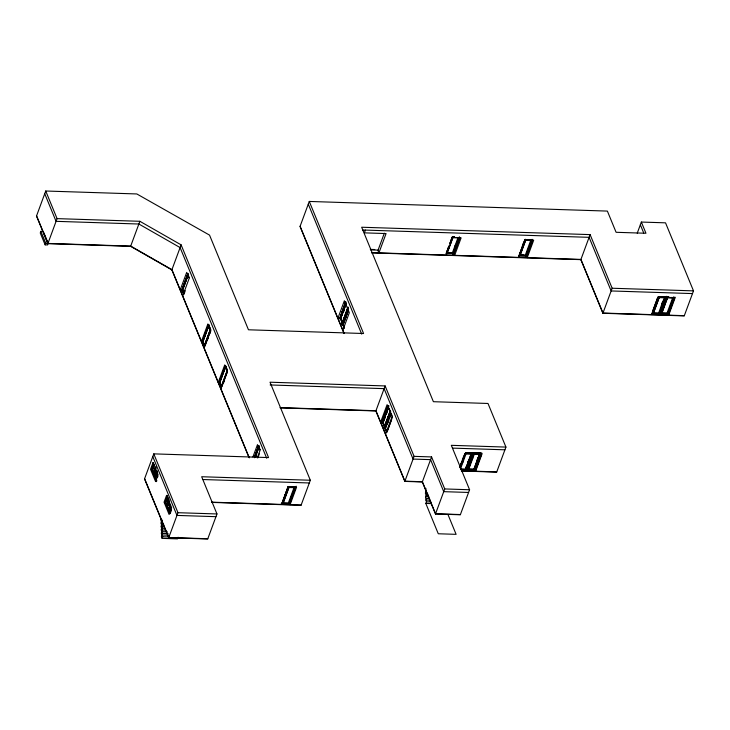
<?xml version="1.0" encoding="UTF-8"?>
<svg xmlns="http://www.w3.org/2000/svg" width="730" height="730" viewBox="0 0 730 730"><rect width="100%" height="100%" fill="white"/><g stroke="black" fill="none" stroke-linecap="round" stroke-linejoin="round"><path stroke-width="1.09" d="M205.358 344.104L205.541 344.524M222.203 385.066L221.354 387.584L219.073 382.31L225.287 365.858M255.765 455.274L256.13 455.082M255.847 454.945L256.111 455.082M345.764 317.513L345.774 317.112M470.859 461.168L467.748 470.23L466.224 470.184L472.529 452.792L472.739 453.284L465.484 452.965L460.073 467.583M663.488 306.034L663.634 305.834M285.403 495.488L285.54 494.502M455.383 245.891L455.794 244.678M475.686 466.324L480.011 455M668.269 311.683L668.434 311.464M673.06 298.953L673.58 297.165M345.025 315.451L345.107 315.369M461.406 470.987L496.665 472.127L505.927 447.088L487.996 403.471L433.392 401.701L361.669 227.231L590.105 234.613L580.852 259.643L602.889 313.27L684.238 315.898L693.5 290.868L665.532 222.832L641.351 222.057L645.959 233.262L616.093 232.295L607.378 211.089L309.283 201.444L363.577 333.51L248.465 329.787L209.546 235.124L136.82 193.952L45.725 191.014L36.5 216.043L47.851 243.656L130.615 246.329L171.851 269.89L248.912 457.336M40.853 231.355L40.259 232.97L45.141 244.851L47.587 244.924L48.189 243.318L45.734 243.236L40.853 231.355L43.307 231.437M45.141 244.851L45.734 243.236M47.851 243.656L57.077 218.626L45.725 191.014M130.615 246.329L139.877 221.299L181.113 244.86L268.558 457.582L153.784 453.868L144.522 478.898L168.703 537.727L207.712 538.986L216.965 513.957L201.672 476.736L310.323 480.249L301.061 505.288L211.645 502.395M171.851 269.89L181.113 244.86M187.911 273.449L181.825 289.901L182.728 290.44M181.943 289.91L188.03 273.449M187.884 274.389L181.989 290.312L183.686 294.19M182.126 290.449L188.002 274.389M183.996 285.813L187.418 276.551M188.148 274.736L182.564 290.193L184.115 293.88L185.237 290.741M182.71 295.851L189.17 278.367L186.707 272.363L180.237 289.856L182.464 289.92M156.603 481.636L151.539 469.326L153.692 463.495M153.473 466.452L152.917 466.443L151.867 469.271L153.391 472.976L153.948 472.994L154.997 470.156M155.782 468.049L155.079 469.928L154.523 469.919L152.999 466.214L153.701 464.326M153.884 464.371L152.068 469.28L156.795 480.787M152.962 467.319L154.048 464.371M201.434 341.412L207.904 323.928L210.368 329.933L203.907 347.416M153.391 472.976L154.441 470.138L152.917 466.443M154.523 469.919L155.572 467.081L156.129 467.1M153.473 473.177L154.523 470.339L155.079 470.357L154.03 473.195L153.473 473.177L154.997 476.882L155.554 476.9M155.654 467.282L154.605 470.111L156.129 473.816L156.685 473.834M204.564 346.805L210.787 329.987L208.689 324.768L202.411 341.759L204.519 346.622L202.237 341.348L208.324 324.896M208.771 325.078L202.548 341.895L208.451 324.896M202.484 341.759L208.816 324.777M155.928 471.981L155.161 470.129L155.864 468.24M202.885 341.366L208.597 325.945M154.997 476.882L156.047 474.044L154.523 470.339M156.129 473.816L157.178 470.987M156.603 480.778L155.079 477.073L156.129 474.245L156.685 474.263M157.26 471.188L156.211 474.016L157.351 476.799M204.537 345.208L210.112 330.133L208.607 326.438L202.986 341.64L204.537 345.327L210.158 330.115L208.607 326.556M205.011 345.883L210.55 331.018M207.366 340.153L208.515 337.068M209.656 333.984L210.797 330.891M169.698 513.5L165.062 502.213L167.571 495.414M166.997 499.347L166.44 499.329L165.391 502.167L166.914 505.863L167.471 505.881L168.174 503.992M168.603 502.824L168.046 502.806L166.522 499.101L167.571 496.272M167.407 497.258L165.591 502.167L169.889 512.633M165.756 502.176L167.571 497.267M166.914 505.863L167.964 503.034L166.44 499.329M168.046 502.806L169.095 499.977L167.955 497.194M169.077 509.786L168.52 509.768L166.997 506.063L168.046 503.235L168.603 503.253M168.831 501.118L168.128 503.007L169.652 506.711L170.209 506.73M162.069 519.897L160.883 523.118L162.325 526.64L161.138 529.861L162.589 533.384L161.394 536.605L162.115 538.366L177.5 538.868L178.093 537.253M168.52 509.768L169.57 506.939L168.046 503.235M169.652 506.711L170.355 504.822M169.652 507.14L171.176 510.836L170.126 513.674L168.603 509.969L169.652 507.14L170.209 507.158M170.437 505.023L169.734 506.912L171.258 510.617M169.862 508.098L169.159 509.987L168.603 509.969M160.755 519.751L162.197 523.273L161.011 526.494L162.452 530.017L161.266 533.238L162.717 536.76L162.115 538.366M221.354 387.584L219.283 382.657L225.534 365.73L227.222 369.964M225.607 366.04L219.383 382.858L219.073 382.31M219.721 382.766L224.63 369.225M220.743 388.378L227.213 370.895L224.74 364.89L218.279 382.374L220.506 382.447M226.528 373.112L227.322 371.086M222.659 384.062L226.765 372.966M221.765 386.845L227.386 371.981M223.444 383.168L224.584 380.084M168.703 537.727L177.965 512.697L153.784 453.868M309.283 201.444L300.03 226.482L343.976 333.382M252.936 456.925L257.507 444.588L259.971 450.583L257.307 457.783M254.487 456.889L258.666 445.574M254.606 456.889L258.794 445.574M254.706 457.181L258.94 445.747M254.633 457.746L258.767 446.514M255.518 455.876L258.94 446.623M255.199 457.254L258.968 446.806M255.226 457.281L258.968 447.161L260.108 449.899L258.949 447.234M255.892 456.259L256.65 454.215L255.929 456.286M257.854 457.847L259.342 453.823M365.401 230.096L364.38 232.861L386.07 233.564L378.925 252.881L377.939 250.481L384.336 233.189M345.637 301.709L339.715 318.581L340.49 318.599L341.457 315.104M345.755 301.718L339.897 318.718L345.728 302.877M339.715 318.581L345.609 302.649M345.728 302.658L339.842 318.682L340.463 318.736L345.983 303.735M345.92 303.607L340.618 318.636L342.689 323.563L340.29 318.627L346.057 302.95M346.421 303.297L340.8 318.508L342.352 322.185M343.401 312.476L344.122 310.405M347.973 306.983L341.85 323.764L342.188 324.576L342.954 324.604L348.475 309.995M341.932 323.764L347.863 307.841M348.018 307.868L342.014 324.175L347.845 308.744M342.188 324.576L348.073 308.653M348.201 308.662L342.306 324.686L342.927 324.74L348.456 309.739M348.584 308.051L342.361 324.722L341.914 323.627M348.329 309.739L342.781 324.631L344.35 328.491M348.538 310.286L343.292 324.476L344.031 326.319M342.854 330.215L349.314 312.723L344.377 300.724L337.917 318.207L340.317 318.189M287.775 487.503L281.917 503.517L288.204 486.527L281.725 504.43M285.649 494.748L285.238 495.898L285.658 494.767M288.898 487.521L283.267 502.724L288.387 502.87L294.017 487.658L288.898 487.521L283.331 502.678M281.315 503.408L288.943 503.6L294.683 487.731M296.134 486.198L289.701 503.764L288.925 503.682L295.075 486.691M288.943 503.28L289.135 503.746L295.385 486.673L289.235 486.563M289.135 503.746L295.422 486.764M289.509 503.298L295.568 486.755M505.927 447.088L451.322 445.327L469.582 489.748L460.329 514.778L435.472 513.975L422.314 481.964L404.821 481.398L375.868 410.963L385.13 385.933L270.018 382.21L310.323 480.249M380.64 422.132L387.11 404.648L392.037 416.657L385.577 434.14M382.529 422.104L381.754 422.077L387.968 405.624M381.927 422.488L387.94 406.564M388.323 405.734L382.1 422.624L381.754 422.077M383.934 417.989L388.114 406.674M388.652 405.816L382.502 422.542L384.792 427.406M382.967 421.447L388.588 406.592M388.898 405.825L383.177 420.809M384.564 426.101L383.013 422.415L388.634 407.212M383.706 421.411L385.212 417.359M386.334 414.348L387.447 411.309M446.961 251.348L448.831 246.11M449.945 243.263L451.888 237.889M448.913 246.147L446.231 253.401L452.938 253.602L458.641 237.807M450.036 243.282L451.97 237.989M446.331 253.629L449.014 246.384M450.164 243.273L452.363 236.83M447.919 250.472L448.704 248.446M450.2 244.404L450.921 242.36M446.295 255.062L452.892 237.524M384.181 427.378L390.285 410.734L384.053 427.671L384.391 428.492L385.002 428.108M390.231 411.775L384.153 427.305M390.431 411.629L384.345 428.09M384.391 428.492L390.404 412.569M390.796 411.738L384.573 428.629L384.126 427.543M385.257 427.077L389.82 414.731M386.562 432.397L385.002 428.51L390.349 413.901M385.048 428.51L390.669 413.654M384.518 428.592L385.139 428.647L390.687 413.91M387.73 423.363L388.825 420.288M389.966 417.332L391.079 414.211M452.39 252.872L458.011 237.661L452.919 237.56L447.326 252.68L452.363 252.835L447.271 252.735M455.483 246.074L455.903 244.942M455.109 246.065L455.465 244.906M386.982 431.95L392.558 416.876M452.846 253.611L453.804 254.131L452.846 253.611L458.723 237.843M391.098 420.909L386.982 432.069L385.504 428.391L391.125 413.18L392.202 415.981M459.106 237.277L453.075 253.848M453.075 254.049L459.298 237.159M453.239 254.113L459.526 237.122M453.576 253.575L459.289 238.144M459.325 238.235L453.613 253.666L453.047 253.648M453.768 254.04L459.863 237.588M453.804 254.131L459.891 237.67M404.821 481.398L414.083 456.359L385.13 385.933M422.314 481.964L431.576 456.925L414.083 456.359M425.9 488.343L425.435 493.325L426.156 495.086L425.563 496.692L426.411 501.829L425.818 503.435L438.283 533.767L456.113 534.342L447.946 514.477M522.288 246.211L523.447 242.999M519.286 254.779L521.777 247.999M522.16 246.968L524.76 239.942M519.331 255.171L524.833 240.143M518.92 256.175L525.381 239.422M519.45 255.126L525.29 239.285M518.866 257.407L525.326 239.924L533.685 240.197L527.224 257.681L526.503 255.929L525.764 255.965L526.695 256.403M522.89 247.105L522.087 248.218M523.793 244.687L524.542 242.661M520.235 254.998L525.81 239.924L530.801 240.115L525.271 255.254L520.134 255.062L525.755 239.86L530.902 240.051M519.249 255.993L525.828 256.002L531.212 241.329M525.828 256.002L531.978 239.367M525.992 256.212L532.033 239.632M525.992 256.403L532.216 239.513M532.781 239.942L526.731 256.486L526.157 256.467L532.407 239.394M527.261 253.876L532.207 240.508L526.157 256.467M435.472 513.975L444.734 488.945L431.576 456.925M460.183 465.904L463.568 456.56M463.742 456.807L464.919 453.622L463.358 457.892M460.128 467.875L465.576 452.992L472.283 452.947L466.287 470.211L472.52 453.348M460.311 467.729L465.576 452.992M462.628 462.583L463.459 460.557M465.475 468.769L466.196 466.726M467.711 462.72L468.459 460.703M465.558 468.979L471.16 453.859L466.105 453.686L460.484 468.897L465.603 469.034L471.224 453.832M468.733 461.077L468.322 462.227L468.742 461.095M472.511 452.728L466.096 469.782L467.802 470.065M472.702 453.202L466.452 470.275L466.224 469.719M469.49 462.628L472.118 455.337M473.451 452.719L466.981 470.202M468.149 467.629L470.111 462.327M467.401 469.846L470.23 462.364M471.762 458.203L473.67 452.828L467.711 470.257M471.087 460.338L473.797 453.001L480.705 453.394L473.661 452.956M469.819 465.868L470.649 463.815M472.1 459.8L472.812 457.756M468.779 469.135L474.409 453.932L479.546 454.124L473.925 469.335L468.779 469.135L473.889 469.28M477.128 459.982L477.867 457.975M473.87 469.262L479.446 454.188M467.538 469.645L474.482 470.074L475.23 467.912M474.482 470.074L480.641 453.221M480.878 453.622L474.646 470.485L475.376 470.567L481.462 454.106M481.052 453.467L474.81 470.549L474.582 469.992M475.568 469.071L481.234 453.549M475.339 470.476L481.426 454.024M602.889 313.27L612.151 288.24L590.105 234.613M637.235 233.189L641.351 222.057M652.812 310.807L657.757 297.429L652.091 312.951M654.819 306.062L652.273 313.991M657.192 299.729L658.36 296.508M654.956 306.226L652.392 313.937L658.506 296.672L656.078 303.205M651.972 314.621L658.56 296.854L665.368 297.393M652.492 313.745L658.487 296.681M656.799 303.488L657.557 301.463M653.56 312.814L659.163 297.657M661.836 303.643L662.667 301.599M660.75 314.21L659.099 313.727L665.395 297.083M659.327 313.973L665.55 296.681M659.318 314.137L665.568 297.302M660.595 311.637L661.736 308.553M663.643 303.406L665.541 298.26M660.632 311.719L661.772 308.635M663.68 303.498L666.344 296.298M666.499 296.672L660.029 314.155M660.832 312.732L664.337 303.096M660.978 312.805L666.846 296.955L660.851 314.019M658.633 297.073L665.742 297.156L659.491 314.228L659.263 313.672L660.632 314.265L666.828 296.964M660.632 314.265L666.727 296.809M666.28 300.733L666.983 298.661M667.457 297.886L661.827 313.088L666.964 313.289L672.595 298.077L667.457 297.886L661.928 313.024L666.928 313.234M669.848 307.248L672.905 299.355M674.894 297.028L668.424 314.521L667.685 314.438L673.68 297.174M673.754 297.347L667.685 314.238M667.685 314.438L673.909 297.539L670.952 297.475M667.831 314.438L674.1 297.42L667.85 314.502L667.621 313.946M668.233 314.046L673.936 298.625M668.607 315.397L675.159 297.676L658.442 297.137M661.718 305.021L661.362 306.171L661.736 305.14M182.464 290.357L182.783 290.376M210.669 329.996L208.944 325.142M225.789 366.104L227.504 370.95L227.158 372.565M452.792 237.296L454.845 237.387L452.846 237.359M446.094 253.191L452.938 253.374M652.346 313.307L659.19 313.489M466.16 453.759L471.124 453.896M461.26 469.408L466.151 469.773L460.53 469.618M57.077 218.626L139.877 221.299M362.564 230.005L589.101 237.332L611.147 290.951L692.496 293.588M452.308 236.894L454.37 236.958M452.463 237.058L454.68 237.131M452.764 237.579L461.123 237.852L454.653 255.336L453.668 252.936M370.32 249.386L374.764 249.532M370.53 249.897L378.295 250.144M371.816 252.653L580.934 259.415L602.98 313.042L684.329 315.67M371.725 252.881L580.852 259.643M612.151 288.24L693.5 290.868M666.536 296.763L668.789 296.873M660.769 296.754L665.349 297.092M666.882 297.192L668.945 297.256M658.542 296.946L665.778 297.238L665.587 296.772M666.892 297.22L668.981 297.347M659.099 313.727L660.851 313.791M667.521 314.028L660.559 313.535L667.649 314M652.246 313.909L651.671 313.891L652.392 313.937M659.464 314.137L660.595 314.174M667.813 314.411L668.424 314.521M219.73 382.328L220.04 382.776L219.246 382.721M270.146 384.965L384.117 388.643L413.07 459.079L430.572 459.644L443.73 491.655L468.578 492.458M280.21 407.641L375.95 410.734L404.904 481.161L422.396 481.727L435.564 513.747L460.411 514.55M280.128 407.869L375.868 410.963M382.046 422.597L382.821 422.551L384.482 426.493M452.591 448.12L504.923 449.808M476.772 452.956L481.846 453.075M467.793 452.974L472.228 452.965M473.834 453.239L481.088 453.558L480.897 453.093L474.418 470.038L475.184 470.093M465.393 453.184L482.11 453.722L475.641 471.215L474.984 469.609M465.676 453.221L472.228 453.202M461.488 470.75L496.756 471.89M152.999 466.214L153.565 466.233M151.539 469.326L152.433 469.29M154.441 470.138L155.161 470.129M156.047 474.044L156.768 474.035L157.908 476.818M155.079 477.073L156.403 478.944M202.931 479.528L309.31 482.968M444.734 488.945L469.582 489.748M288.304 486.645L295.139 486.864M288.195 486.946L296.553 487.211L290.084 504.695L289.427 503.098M425.435 493.325L427.661 493.398M426.156 495.086L428.382 495.159M425.563 496.692L428.902 496.802M426.284 498.453L429.623 498.563M425.69 500.068L430.143 500.205M426.411 501.829L430.873 501.966M425.818 503.435L431.384 503.618M166.522 499.101L167.079 499.119L168.219 501.902M211.7 502.167L301.143 505.06M165.062 502.213L165.947 502.176M167.964 503.034L168.685 503.025L169.825 505.799M166.997 506.063L168.32 507.934M169.57 506.939L170.291 506.93M177.965 512.697L216.965 513.957M215.961 516.676L176.961 515.417L152.78 456.588M161.604 524.879L163.803 524.952M162.325 526.64L164.524 526.713M161.732 528.255L165.026 528.356M162.452 530.017L165.756 530.117M161.859 531.623L167.352 531.805M162.589 533.384L168.073 533.566M161.987 534.999L168.584 535.209M162.717 536.76L169.305 536.97M168.685 537.499L207.794 538.758M521.101 254.852L524.149 254.98M519.842 255.546L525.737 255.765M664.209 305.122L663.78 306.244M474.427 453.951L479.5 454.133M471.16 461.168L470.731 462.291M472.42 469.764L474.381 469.837M294.993 486.737L288.25 486.782M389.026 408.134L390.185 410.899M383.058 422.405L384.582 426.055M189.316 277.792L188.194 274.991L182.6 290.193L184.133 293.834M182.381 290.33L183.604 293.241M219.867 382.593L221.373 386.161M640.347 224.776L643.696 232.925M518.747 255.765L518.939 256.239M480.586 453.476L474.035 453.494L473.797 453.001M467.364 469.755L467.592 470.312L473.87 453.175L480.541 453.211M308.279 204.163L361.706 334.13M340.198 318.189L340.463 318.736M384.874 428.099L385.139 428.647M300.112 226.254L344.131 333.336M266.687 458.194L180.109 247.579L138.873 224.019L56.073 221.336L44.722 193.724M221.4 387.767L221.546 388.314M249.304 457.856L171.942 269.662L130.707 246.101L47.934 243.428L36.582 215.815M156.129 474.245L157.269 477.018M152.232 469.28L156.53 479.747M167.042 505.315L169.625 511.593M43.709 232.432L47.779 242.323M144.613 478.67L168.794 537.499M385.221 428.455L386.489 431.412M343.009 324.54L344.277 327.505M153.054 462.491L150.535 469.29L155.6 481.599L158.109 474.801L153.054 462.491M166.577 495.387L164.058 502.185L169.123 514.495L171.632 507.697L166.577 495.387M225.442 367.391L219.821 382.602L221.373 386.289L226.993 371.077L225.442 367.391M461.387 463.176L460.21 466.361L461.397 463.203M659.154 297.648L653.523 312.851L658.642 312.988L664.273 297.785L659.154 297.648M342.479 323.645L341.886 323.664L342.79 324.193L342.479 323.645"/></g></svg>
